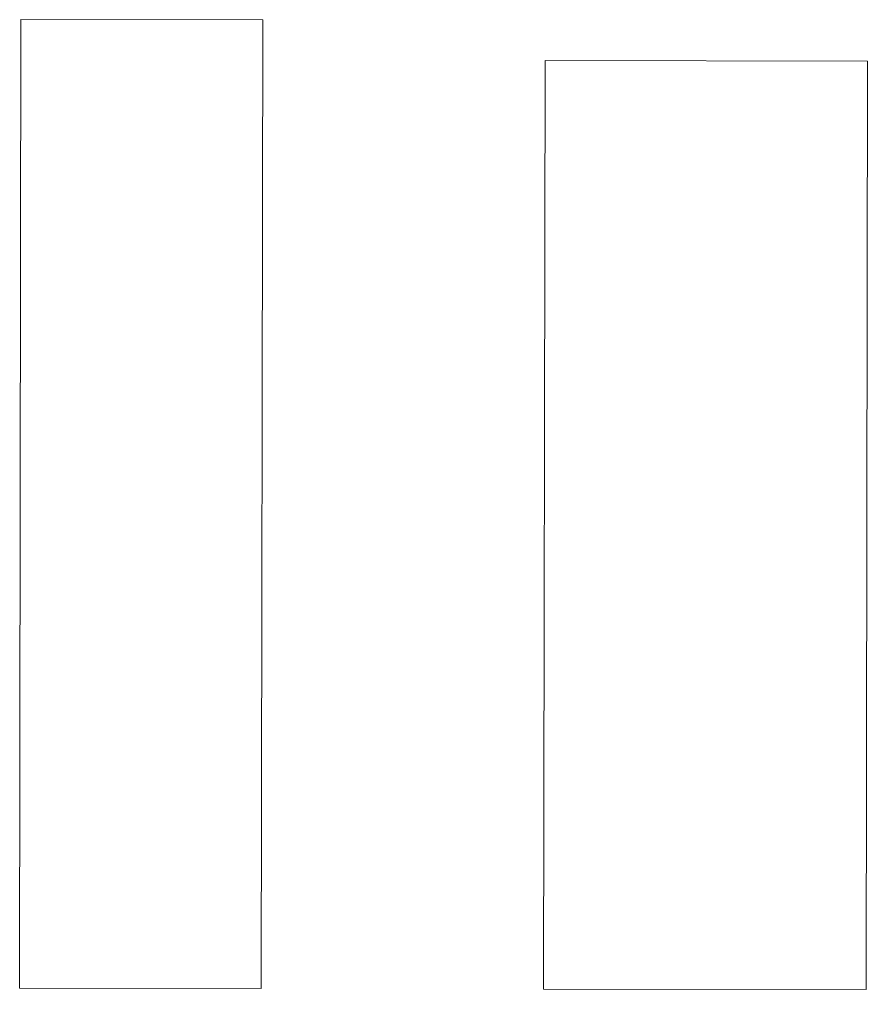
# Model space of a CAD drawing. Extents: x -12260 to 184725, y -29287 to 19916.
# Drawn here: x 37882.5 to 37954.1, y -6139.9 to -6058 of the extents above; entities that cross this region are included whole.
import ezdxf

# ---------------------------------------------------------------- set-up
doc = ezdxf.new("R2010")
doc.units = 0
doc.header["$LTSCALE"] = 0.25
doc.linetypes.add('DASHDOT', pattern=[25.4, 12.7, -6.35, 0, -6.35])
for name, color, linetype, lineweight in [('01-First Floor-FUR$0$LOADING', 253, 'Continuous', 5), ('01-First Floor-FUR$0$TME-MEDICAL EQUIPMENT', 42, 'Continuous', 13), ('E-LITE-CLNG-CNDT', 6, 'DASHDOT', 35)]:
    doc.layers.add(name, color=color, linetype=linetype, lineweight=lineweight)

# ---------------------------------------------------------------- blocks, each defined once
blk = doc.blocks.new('01-First Floor-FUR$0$workstation')
at = {"layer": '01-First Floor-FUR$0$LOADING'}
for p, q in [((2834.2123, -1038.1667, 0), (2834.2252, -1030.3298, 0)), ((2834.2252, -1030.3298, 0), (2836.9493, -1030.3343, 0)), ((2836.9493, -1030.3343, 0), (2836.9363, -1038.1712, 0)), ((2839.3329, -1030.3382, 0), (2839.3193, -1038.5159, 0)), ((2841.3759, -1030.3416, 0), (2839.3329, -1030.3382, 0)), ((2841.3624, -1038.5193, 0), (2841.3759, -1030.3416, 0)), ((2836.9363, -1038.1712, 0), (2834.2123, -1038.1667, 0)), ((2839.3193, -1038.5159, 0), (2841.3624, -1038.5193, 0))]:
    blk.add_line(p, q, dxfattribs=at)
blk = doc.blocks.new('01-First Floor-FUR')
at = {"layer": '01-First Floor-FUR$0$TME-MEDICAL EQUIPMENT', "xscale": 10, "yscale": 10, "zscale": 10, "rotation": 180}
blk.add_blockref('01-First Floor-FUR$0$workstation', (66296.22, -16443.226, -0.104), dxfattribs=at)

msp = doc.modelspace()

# ---------------------------------------------------------------- block references
at = {"layer": 'E-LITE-CLNG-CNDT'}
msp.add_blockref('01-First Floor-FUR', (0, 0), dxfattribs=at)

doc.saveas('drawing.dxf')
